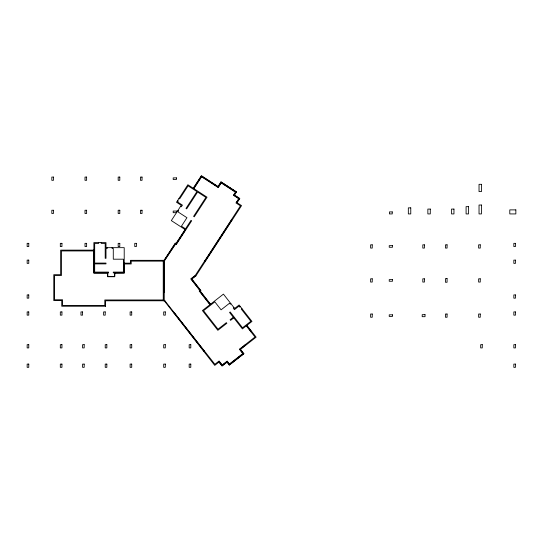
<?xml version="1.0" encoding="UTF-8"?>
<svg xmlns="http://www.w3.org/2000/svg" width="543" height="543" viewBox="0 0 543 543"><rect width="100%" height="100%" fill="white"/><g stroke="black" fill="none" stroke-linecap="round" stroke-linejoin="round"><path stroke-width="0.81" d="M193.227 188.217L201.378 175.667L218.008 186.459L221.001 181.851L236.544 191.937L234.535 195.025L239.83 198.466L237.074 202.702M193.498 188.394L201.473 176.115L218.103 186.907L221.096 182.299L236.096 192.032L234.087 195.12L239.382 198.562L236.802 202.525M193.634 188.482L201.521 176.339L218.15 187.131L221.144 182.523L235.872 192.079L233.863 195.168L239.158 198.609L236.667 202.437M193.905 188.659L201.616 176.787L218.245 187.579L221.239 182.964L235.424 192.174L233.415 195.263L238.71 198.704L235.954 202.946L240.434 205.851L195.304 275.342L190.769 278.885L199.81 290.457L199.172 290.96L209.91 304.698M164.081 260.321L175.321 243.013L176 243.454L185.054 229.513M185.326 229.689L176.095 243.902L175.416 243.461L164.257 260.647L163.776 260.647L163.776 292.691M185.462 229.777L176.142 244.126L175.464 243.685L163.938 260.81L163.938 292.691M205.118 260.823L231.474 220.241M205.254 260.911L231.61 220.329M210.541 304.202L200.306 291.096L200.944 290.6L191.903 279.027L195.908 275.898L241.554 205.614L236.395 202.267M195.507 275.6L191.224 278.946L200.265 290.519L199.627 291.014L210.161 304.501M195.623 275.708L191.448 278.973L200.489 290.546L199.851 291.041L210.29 304.399M105.593 306.245L105.6 300.781L164.257 300.781L164.896 300.279M174.025 313.277L174.663 312.775M230.884 303.659L230.252 304.155L229.526 303.232L221.082 309.829L214.852 301.86L203.537 310.705L217.981 329.194L226.363 322.644L226.865 323.282L217.845 330.327L202.396 310.562L223.438 294.123L234.651 308.472L239.11 304.983L251.966 321.436L242.402 328.909L229.546 312.456L230.184 311.96L242.538 327.768L250.825 321.293L241.262 309.055L241.9 308.553M233.924 307.548L233.286 308.044L234.413 309.68L238.974 306.116L239.721 307.073L240.359 306.578M233.286 317.241L230.096 319.725L230.592 320.363L233.782 317.872M203.815 351.402L204.446 350.907M250.893 331.766L251.531 331.264M219.589 361.611L214.743 365.398L164.257 300.781M245.388 344.954L239.836 349.285L243.23 353.622L229.39 364.428L227.123 361.529L222.155 365.412L219.338 361.814M245.484 345.076L240.067 349.312L243.454 353.649L229.363 364.658L227.096 361.753L222.121 365.643L219.209 361.91M229.234 365.018L243.834 353.608M93.864 250.126L60.64 250.133L60.646 274.69L53.771 274.69L53.771 300.584L61.746 300.578L61.739 306.245L105.6 306.238M93.864 250.941L61.461 250.941L61.461 275.498L54.585 275.498L54.585 299.77L62.554 299.77L62.554 305.431L104.792 305.431L104.792 299.974L163.45 299.974M164.251 260.328L130.395 260.328L130.395 263.158L124.211 263.158M163.45 261.135L131.209 261.135L131.209 263.966L124.211 263.966M220.933 181.953L236.476 192.039M231.203 220.071L231.881 220.506M178.966 198.446L179.645 198.887L188.102 185.855L196.926 191.584L185.998 208.417L186.677 208.858L197.604 192.025L205.899 197.414L193.586 216.379L194.265 216.82L207.019 197.177L187.864 184.735L176.495 202.247L181.247 205.329L171.33 220.601L185.733 229.954M177.602 200.55L178.28 200.991L177.615 202.01L182.468 205.159L181.287 206.754L180.609 206.313M177.921 210.453L178.599 210.894L177.961 211.879L186.948 217.716L181.443 226.2L185.496 228.834L191.007 220.349L191.686 220.791L176.237 244.574L175.559 244.133L164.257 261.135L164.257 299.974L214.885 364.265L219.094 360.973L222.209 364.964L227.178 361.075L229.445 363.973L242.775 353.568L239.388 349.23L255.006 337.027L246.339 325.929M204.847 260.647L205.525 261.088M195.908 275.898L195.304 275.342M246.929 325.366L256.14 337.162L240.522 349.366L243.909 353.703L229.309 365.113L227.042 362.208L222.067 366.097L218.951 362.113M246.719 325.63L251.28 331.468M246.597 325.732L251.151 331.563M245.124 344.744L245.619 345.382M174.405 312.978L204.195 351.104M174.276 313.073L204.066 351.206M163.45 260.321L163.45 300.781M163.246 260.328L163.246 300.781M124.408 263.158L124.374 273.02L114.865 273.109L114.722 276.74L107.704 276.733L107.582 273.109L93.79 273.095L93.667 250.133M114.661 272.905L114.661 276.543L107.785 276.543L107.785 272.905M112.109 247.662L112.109 248.47L113.283 248.47L113.283 259.194L123.397 259.194L123.397 272.097L113.283 272.097L113.283 272.905L124.211 272.905L124.211 247.662L106 247.662L106 242.606L93.864 242.606L93.864 272.905L108.552 272.905L108.552 272.097L94.679 272.097L94.679 263.884L106 263.884L106 263.077L94.679 263.077L94.679 243.413L98.683 243.413L98.683 242.606M107.175 247.662L107.175 248.47L106 248.47L106 258.339L105.193 258.339L105.193 243.413L101.188 243.413L101.188 242.606M53.445 177.072L51.829 177.072L51.829 180.31L53.445 180.31L53.445 177.072M86.622 177.072L85 177.072L85 180.31L86.622 180.31L86.622 177.072M119.793 177.072L118.177 177.072L118.177 180.31L119.793 180.31L119.793 177.072M142.042 177.072L140.427 177.072L140.427 180.31L142.042 180.31L142.042 177.072M176.434 177.88L173.197 177.88L173.197 179.502L176.434 179.502L176.434 177.88M481.465 184.315L479.035 184.315L479.035 191.598L481.465 191.598L481.465 184.315M481.465 205.023L479.035 205.023L479.035 213.928L481.465 213.928L481.465 205.023M468.514 206.645L466.091 206.645L466.091 213.928L468.514 213.928L468.514 206.645M410.766 207.86L408.336 207.86L408.336 213.928L410.766 213.928L410.766 207.86M430.287 209.075L427.857 209.075L427.857 213.928L430.287 213.928L430.287 209.075M453.955 209.075L451.525 209.075L451.525 213.928L453.955 213.928L453.955 209.075M515.85 209.883L509.782 209.883L509.782 213.928L515.85 213.928L515.85 209.883M53.445 210.243L51.829 210.243L51.829 213.48L53.445 213.48L53.445 210.243M86.622 210.243L85 210.243L85 213.48L86.622 213.48L86.622 210.243M119.793 210.243L118.177 210.243L118.177 213.48L119.793 213.48L119.793 210.243M142.042 210.243L140.427 210.243L140.427 213.48L142.042 213.48L142.042 210.243M176.434 211.057L173.197 211.057L173.197 212.673L176.434 212.673L176.434 211.057M392.256 211.906L389.426 211.906L389.426 213.928L392.256 213.928L392.256 211.906M28.765 243.339L27.15 243.339L27.15 246.576L28.765 246.576L28.765 243.339M61.943 243.339L60.321 243.339L60.321 246.576L61.943 246.576L61.943 243.339M86.622 243.339L85 243.339L85 246.576L86.622 246.576L86.622 243.339M119.793 243.339L118.177 243.339L118.177 246.576L119.793 246.576L119.793 243.339M136.381 243.339L134.759 243.339L134.759 246.576L136.381 246.576L136.381 243.339M515.45 243.339L513.834 243.339L513.834 246.576L515.45 246.576L515.45 243.339M372.24 244.832L370.618 244.832L370.618 248.07L372.24 248.07L372.24 244.832M424.422 244.832L422.807 244.832L422.807 248.07L424.422 248.07L424.422 244.832M447.079 244.832L445.464 244.832L445.464 248.07L447.079 248.07L447.079 244.832M480.256 244.832L478.634 244.832L478.634 248.07L480.256 248.07L480.256 244.832M392.467 245.646L389.229 245.646L389.229 247.262L392.467 247.262L392.467 245.646M28.765 260.124L27.15 260.124L27.15 263.362L28.765 263.362L28.765 260.124M515.45 260.124L513.834 260.124L513.834 263.362L515.45 263.362L515.45 260.124M447.079 278.613L445.464 278.613L445.464 282.258L447.079 282.258L447.079 278.613M372.24 278.817L370.618 278.817L370.618 282.055L372.24 282.055L372.24 278.817M424.422 278.817L422.807 278.817L422.807 282.055L424.422 282.055L424.422 278.817M480.256 278.817L478.634 278.817L478.634 282.055L480.256 282.055L480.256 278.817M392.467 279.625L389.229 279.625L389.229 281.247L392.467 281.247L392.467 279.625M28.765 294.917L27.15 294.917L27.15 298.155L28.765 298.155L28.765 294.917M515.45 294.917L513.834 294.917L513.834 298.155L515.45 298.155L515.45 294.917M28.765 311.913L27.15 311.913L27.15 315.144L28.765 315.144L28.765 311.913M61.943 311.913L60.321 311.913L60.321 315.144L61.943 315.144L61.943 311.913M82.577 311.913L80.955 311.913L80.955 315.144L82.577 315.144L82.577 311.913M105.227 311.913L103.611 311.913L103.611 315.144L105.227 315.144L105.227 311.913M131.725 311.913L130.11 311.913L130.11 315.144L131.725 315.144L131.725 311.913M165.31 311.913L163.687 311.913L163.687 315.144L165.31 315.144L165.31 311.913M515.45 311.913L513.834 311.913L513.834 315.144L515.45 315.144L515.45 311.913M372.24 314.017L370.618 314.017L370.618 317.248L372.24 317.248L372.24 314.017M447.079 314.017L445.464 314.017L445.464 317.248L447.079 317.248L447.079 314.017M480.256 314.017L478.634 314.017L478.634 317.248L480.256 317.248L480.256 314.017M425.026 314.662L422.203 314.662L422.203 316.684L425.026 316.684L425.026 314.662M392.467 314.825L389.229 314.825L389.229 316.44L392.467 316.44L392.467 314.825M28.765 344.683L27.15 344.683L27.15 347.914L28.765 347.914L28.765 344.683M61.943 344.683L60.321 344.683L60.321 347.914L61.943 347.914L61.943 344.683M84.192 344.683L82.577 344.683L82.577 347.914L84.192 347.914L84.192 344.683M106.849 344.683L105.227 344.683L105.227 347.914L106.849 347.914L106.849 344.683M131.725 344.683L130.11 344.683L130.11 347.914L131.725 347.914L131.725 344.683M165.31 344.683L163.687 344.683L163.687 347.914L165.31 347.914L165.31 344.683M190.797 344.683L189.174 344.683L189.174 347.914L190.797 347.914L190.797 344.683M482.272 344.683L480.657 344.683L480.657 347.914L482.272 347.914L482.272 344.683M515.45 344.683L513.834 344.683L513.834 347.914L515.45 347.914L515.45 344.683M28.765 364.095L27.15 364.095L27.15 367.333L28.765 367.333L28.765 364.095M61.943 364.095L60.321 364.095L60.321 367.333L61.943 367.333L61.943 364.095M84.192 364.095L82.577 364.095L82.577 367.333L84.192 367.333L84.192 364.095M106.849 364.095L105.227 364.095L105.227 367.333L106.849 367.333L106.849 364.095M131.725 364.095L130.11 364.095L130.11 367.333L131.725 367.333L131.725 364.095M165.31 364.095L163.687 364.095L163.687 367.333L165.31 367.333L165.31 364.095M190.797 364.095L189.174 364.095L189.174 367.333L190.797 367.333L190.797 364.095M515.45 364.095L513.834 364.095L513.834 367.333L515.45 367.333L515.45 364.095"/></g></svg>
